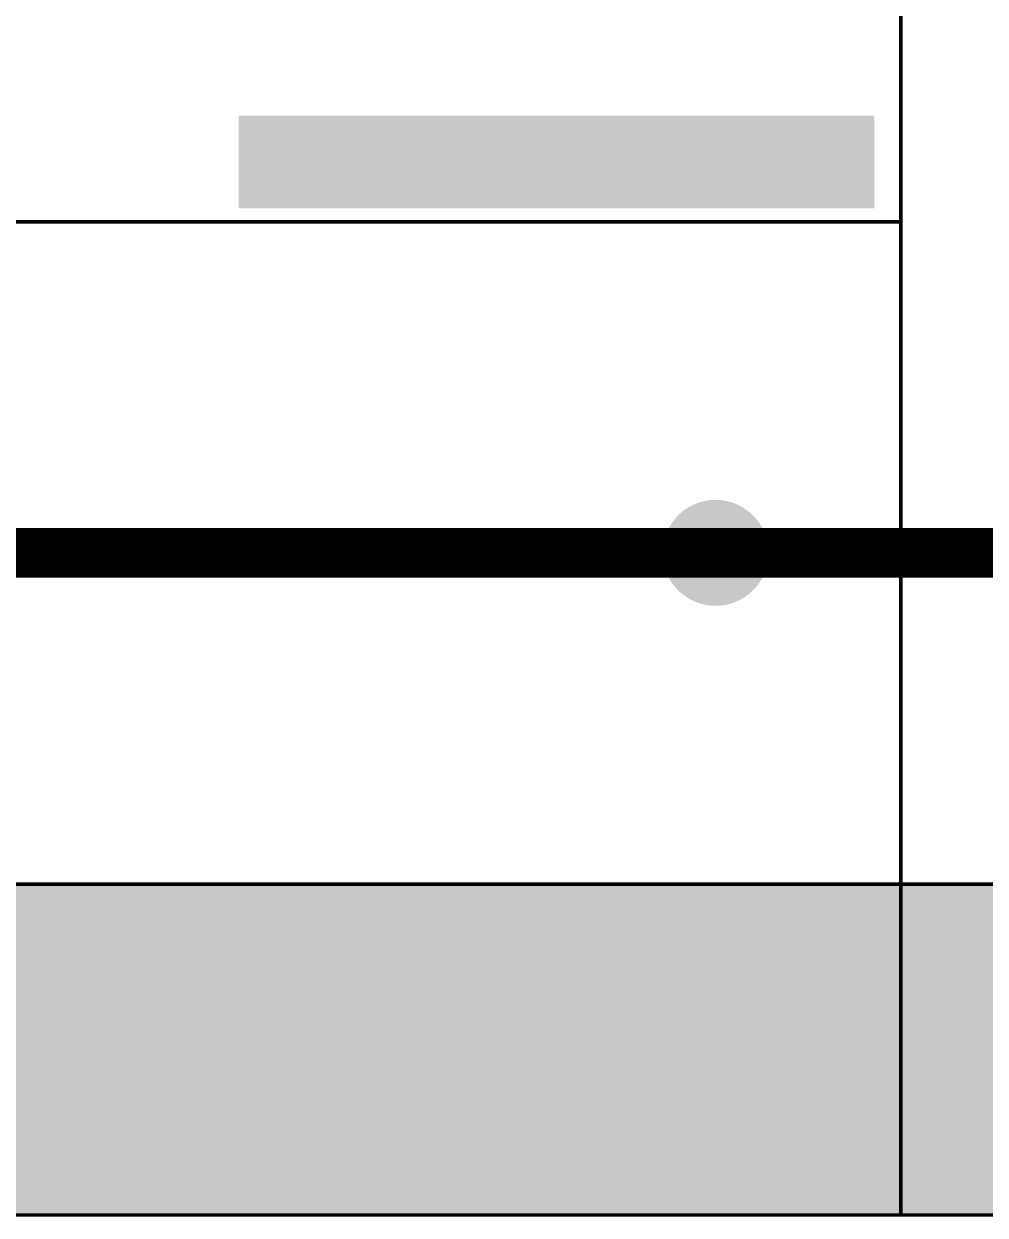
# Model space of a CAD drawing. Header units: millimetres. Extents: x -116965 to 323937, y 291661 to 566926.
# Drawn here: x -47396.9 to -47106.6, y 316538.8 to 316898.5 of the extents above; entities that cross this region are included whole.
import ezdxf

# ---------------------------------------------------------------- set-up
doc = ezdxf.new("R2010")
doc.units = ezdxf.units.MM
doc.layers.get('0').update_dxf_attribs({"lineweight": 18})
doc.layers.add('C00-00-00', color=7, linetype='Continuous')
doc.layers.add('C34-3A-40', color=7, linetype='Continuous', true_color=0x343a40)
doc.layers.add('C62-64-69', color=7, linetype='Continuous', true_color=0x626469)

msp = doc.modelspace()

# ---------------------------------------------------------------- hatches: boundary and pattern name
at = {"layer": 'C00-00-00'}
h = msp.add_hatch(color=256, dxfattribs=at)
h.dxf.hatch_style = 2
h.paths.add_polyline_path([(-47331.995202, 316870.703742), (-47140.022002, 316870.703742), (-47140.022002, 316842.707652), (-47331.995202, 316842.707652)])
h = msp.add_hatch(color=256, dxfattribs=at)
edge = h.paths.add_edge_path()
edge.add_arc((-47188.015302, 316738.722167), 15.997765, 0, 360)
at = {"layer": 'C34-3A-40'}
h = msp.add_hatch(color=256, dxfattribs=at)
h.dxf.hatch_style = 2
h.paths.add_polyline_path([(-47831.925407, 316638.736127), (-47132.023117, 316638.736127), (-47132.023117, 316538.750083), (-47831.925407, 316538.750083)])
h = msp.add_hatch(color=256, dxfattribs=at)
h.dxf.hatch_style = 2
h.paths.add_polyline_path([(-47132.023117, 316638.736127), (-46732.078952, 316638.736127), (-46732.078952, 316538.750083), (-47132.023117, 316538.750083)])
at = {"layer": 'C62-64-69'}
h = msp.add_hatch(color=256, dxfattribs=at)
h.dxf.hatch_style = 2
h.paths.add_polyline_path([(-47415.983477, 316629.737383), (-47383.987942, 316629.737383), (-47383.987942, 316622.738358), (-47415.983477, 316622.738358)])
h = msp.add_hatch(color=256, dxfattribs=at)
h.dxf.hatch_style = 2
h.paths.add_polyline_path([(-47383.987942, 316629.737383), (-47351.992407, 316629.737383), (-47351.992407, 316622.738358), (-47383.987942, 316622.738358)])
h = msp.add_hatch(color=256, dxfattribs=at)
h.dxf.hatch_style = 2
h.paths.add_polyline_path([(-47383.987942, 316629.737383), (-47351.992407, 316629.737383), (-47351.992407, 316622.738358), (-47383.987942, 316622.738358)])
h = msp.add_hatch(color=256, dxfattribs=at)
h.dxf.hatch_style = 2
h.paths.add_polyline_path([(-47351.992407, 316629.737383), (-47319.996877, 316629.737383), (-47319.996877, 316622.738358), (-47351.992407, 316622.738358)])
h = msp.add_hatch(color=256, dxfattribs=at)
h.dxf.hatch_style = 2
h.paths.add_polyline_path([(-47351.992407, 316629.737383), (-47319.996877, 316629.737383), (-47319.996877, 316622.738358), (-47351.992407, 316622.738358)])
h = msp.add_hatch(color=256, dxfattribs=at)
h.dxf.hatch_style = 2
h.paths.add_polyline_path([(-47319.996877, 316629.737383), (-47288.001342, 316629.737383), (-47288.001342, 316622.738358), (-47319.996877, 316622.738358)])
h = msp.add_hatch(color=256, dxfattribs=at)
h.dxf.hatch_style = 2
h.paths.add_polyline_path([(-47319.996877, 316629.737383), (-47288.001342, 316629.737383), (-47288.001342, 316622.738358), (-47319.996877, 316622.738358)])
h = msp.add_hatch(color=256, dxfattribs=at)
h.dxf.hatch_style = 2
h.paths.add_polyline_path([(-47288.001342, 316629.737383), (-47256.005807, 316629.737383), (-47256.005807, 316622.738358), (-47288.001342, 316622.738358)])
h = msp.add_hatch(color=256, dxfattribs=at)
h.dxf.hatch_style = 2
h.paths.add_polyline_path([(-47288.001342, 316629.737383), (-47256.005807, 316629.737383), (-47256.005807, 316622.738358), (-47288.001342, 316622.738358)])
h = msp.add_hatch(color=256, dxfattribs=at)
h.dxf.hatch_style = 2
h.paths.add_polyline_path([(-47256.005807, 316629.737383), (-47224.010277, 316629.737383), (-47224.010277, 316622.738358), (-47256.005807, 316622.738358)])
h = msp.add_hatch(color=256, dxfattribs=at)
h.dxf.hatch_style = 2
h.paths.add_polyline_path([(-47224.010277, 316629.737383), (-47192.014742, 316629.737383), (-47192.014742, 316622.738358), (-47224.010277, 316622.738358)])
h = msp.add_hatch(color=256, dxfattribs=at)
h.dxf.hatch_style = 2
h.paths.add_polyline_path([(-47224.010277, 316629.737383), (-47192.014742, 316629.737383), (-47192.014742, 316622.738358), (-47224.010277, 316622.738358)])
h = msp.add_hatch(color=256, dxfattribs=at)
h.dxf.hatch_style = 2
h.paths.add_polyline_path([(-47192.014742, 316629.737383), (-47160.019207, 316629.737383), (-47160.019207, 316622.738358), (-47192.014742, 316622.738358)])
h = msp.add_hatch(color=256, dxfattribs=at)
h.dxf.hatch_style = 2
h.paths.add_polyline_path([(-47192.014742, 316629.737383), (-47160.019207, 316629.737383), (-47160.019207, 316622.738358), (-47192.014742, 316622.738358)])
h = msp.add_hatch(color=256, dxfattribs=at)
h.dxf.hatch_style = 2
h.paths.add_polyline_path([(-47160.019207, 316629.737383), (-47128.023677, 316629.737383), (-47128.023677, 316622.738358), (-47160.019207, 316622.738358)])
h = msp.add_hatch(color=256, dxfattribs=at)
h.dxf.hatch_style = 2
h.paths.add_polyline_path([(-47132.023117, 316629.737383), (-47100.027582, 316629.737383), (-47100.027582, 316622.738358), (-47132.023117, 316622.738358)])
h = msp.add_hatch(color=256, dxfattribs=at)
h.dxf.hatch_style = 2
h.paths.add_polyline_path([(-47415.983477, 316622.738358), (-47383.987942, 316622.738358), (-47383.987942, 316620.738639), (-47415.983477, 316620.738639)])
h = msp.add_hatch(color=256, dxfattribs=at)
h.dxf.hatch_style = 2
h.paths.add_polyline_path([(-47383.987942, 316622.738358), (-47351.992407, 316622.738358), (-47351.992407, 316620.738639), (-47383.987942, 316620.738639)])
h = msp.add_hatch(color=256, dxfattribs=at)
h.dxf.hatch_style = 2
h.paths.add_polyline_path([(-47383.987942, 316622.738358), (-47351.992407, 316622.738358), (-47351.992407, 316620.738639), (-47383.987942, 316620.738639)])
h = msp.add_hatch(color=256, dxfattribs=at)
h.dxf.hatch_style = 2
h.paths.add_polyline_path([(-47351.992407, 316622.738358), (-47319.996877, 316622.738358), (-47319.996877, 316620.738639), (-47351.992407, 316620.738639)])
h = msp.add_hatch(color=256, dxfattribs=at)
h.dxf.hatch_style = 2
h.paths.add_polyline_path([(-47351.992407, 316622.738358), (-47319.996877, 316622.738358), (-47319.996877, 316620.738639), (-47351.992407, 316620.738639)])
h = msp.add_hatch(color=256, dxfattribs=at)
h.dxf.hatch_style = 2
h.paths.add_polyline_path([(-47319.996877, 316622.738358), (-47288.001342, 316622.738358), (-47288.001342, 316620.738639), (-47319.996877, 316620.738639)])
h = msp.add_hatch(color=256, dxfattribs=at)
h.dxf.hatch_style = 2
h.paths.add_polyline_path([(-47319.996877, 316622.738358), (-47288.001342, 316622.738358), (-47288.001342, 316620.738639), (-47319.996877, 316620.738639)])
h = msp.add_hatch(color=256, dxfattribs=at)
h.dxf.hatch_style = 2
h.paths.add_polyline_path([(-47288.001342, 316622.738358), (-47256.005807, 316622.738358), (-47256.005807, 316620.738639), (-47288.001342, 316620.738639)])
h = msp.add_hatch(color=256, dxfattribs=at)
h.dxf.hatch_style = 2
h.paths.add_polyline_path([(-47288.001342, 316622.738358), (-47256.005807, 316622.738358), (-47256.005807, 316620.738639), (-47288.001342, 316620.738639)])
h = msp.add_hatch(color=256, dxfattribs=at)
h.dxf.hatch_style = 2
h.paths.add_polyline_path([(-47256.005807, 316622.738358), (-47224.010277, 316622.738358), (-47224.010277, 316620.738639), (-47256.005807, 316620.738639)])
h = msp.add_hatch(color=256, dxfattribs=at)
h.dxf.hatch_style = 2
h.paths.add_polyline_path([(-47224.010277, 316622.738358), (-47192.014742, 316622.738358), (-47192.014742, 316620.738639), (-47224.010277, 316620.738639)])
h = msp.add_hatch(color=256, dxfattribs=at)
h.dxf.hatch_style = 2
h.paths.add_polyline_path([(-47224.010277, 316622.738358), (-47192.014742, 316622.738358), (-47192.014742, 316620.738639), (-47224.010277, 316620.738639)])
h = msp.add_hatch(color=256, dxfattribs=at)
h.dxf.hatch_style = 2
h.paths.add_polyline_path([(-47192.014742, 316622.738358), (-47160.019207, 316622.738358), (-47160.019207, 316620.738639), (-47192.014742, 316620.738639)])
h = msp.add_hatch(color=256, dxfattribs=at)
h.dxf.hatch_style = 2
h.paths.add_polyline_path([(-47192.014742, 316622.738358), (-47160.019207, 316622.738358), (-47160.019207, 316620.738639), (-47192.014742, 316620.738639)])
h = msp.add_hatch(color=256, dxfattribs=at)
h.dxf.hatch_style = 2
h.paths.add_polyline_path([(-47160.019207, 316622.738358), (-47128.023677, 316622.738358), (-47128.023677, 316620.738639), (-47160.019207, 316620.738639)])
h = msp.add_hatch(color=256, dxfattribs=at)
h.dxf.hatch_style = 2
h.paths.add_polyline_path([(-47132.023117, 316622.738358), (-47100.027582, 316622.738358), (-47100.027582, 316620.738639), (-47132.023117, 316620.738639)])
h = msp.add_hatch(color=256, dxfattribs=at)
h.dxf.hatch_style = 2
h.paths.add_polyline_path([(-47415.983477, 316620.738639), (-47383.987942, 316620.738639), (-47383.987942, 316613.739614), (-47415.983477, 316613.739614)])
h = msp.add_hatch(color=256, dxfattribs=at)
h.dxf.hatch_style = 2
h.paths.add_polyline_path([(-47383.987942, 316620.738639), (-47351.992407, 316620.738639), (-47351.992407, 316613.739614), (-47383.987942, 316613.739614)])
h = msp.add_hatch(color=256, dxfattribs=at)
h.dxf.hatch_style = 2
h.paths.add_polyline_path([(-47383.987942, 316620.738639), (-47351.992407, 316620.738639), (-47351.992407, 316613.739614), (-47383.987942, 316613.739614)])
h = msp.add_hatch(color=256, dxfattribs=at)
h.dxf.hatch_style = 2
h.paths.add_polyline_path([(-47351.992407, 316620.738639), (-47319.996877, 316620.738639), (-47319.996877, 316613.739614), (-47351.992407, 316613.739614)])
h = msp.add_hatch(color=256, dxfattribs=at)
h.dxf.hatch_style = 2
h.paths.add_polyline_path([(-47351.992407, 316620.738639), (-47319.996877, 316620.738639), (-47319.996877, 316613.739614), (-47351.992407, 316613.739614)])
h = msp.add_hatch(color=256, dxfattribs=at)
h.dxf.hatch_style = 2
h.paths.add_polyline_path([(-47319.996877, 316620.738639), (-47288.001342, 316620.738639), (-47288.001342, 316613.739614), (-47319.996877, 316613.739614)])
h = msp.add_hatch(color=256, dxfattribs=at)
h.dxf.hatch_style = 2
h.paths.add_polyline_path([(-47319.996877, 316620.738639), (-47288.001342, 316620.738639), (-47288.001342, 316613.739614), (-47319.996877, 316613.739614)])
h = msp.add_hatch(color=256, dxfattribs=at)
h.dxf.hatch_style = 2
h.paths.add_polyline_path([(-47288.001342, 316620.738639), (-47256.005807, 316620.738639), (-47256.005807, 316613.739614), (-47288.001342, 316613.739614)])
h = msp.add_hatch(color=256, dxfattribs=at)
h.dxf.hatch_style = 2
h.paths.add_polyline_path([(-47288.001342, 316620.738639), (-47256.005807, 316620.738639), (-47256.005807, 316613.739614), (-47288.001342, 316613.739614)])
h = msp.add_hatch(color=256, dxfattribs=at)
h.dxf.hatch_style = 2
h.paths.add_polyline_path([(-47256.005807, 316620.738639), (-47224.010277, 316620.738639), (-47224.010277, 316613.739614), (-47256.005807, 316613.739614)])
h = msp.add_hatch(color=256, dxfattribs=at)
h.dxf.hatch_style = 2
h.paths.add_polyline_path([(-47224.010277, 316620.738639), (-47192.014742, 316620.738639), (-47192.014742, 316613.739614), (-47224.010277, 316613.739614)])
h = msp.add_hatch(color=256, dxfattribs=at)
h.dxf.hatch_style = 2
h.paths.add_polyline_path([(-47224.010277, 316620.738639), (-47192.014742, 316620.738639), (-47192.014742, 316613.739614), (-47224.010277, 316613.739614)])
h = msp.add_hatch(color=256, dxfattribs=at)
h.dxf.hatch_style = 2
h.paths.add_polyline_path([(-47192.014742, 316620.738639), (-47160.019207, 316620.738639), (-47160.019207, 316613.739614), (-47192.014742, 316613.739614)])
h = msp.add_hatch(color=256, dxfattribs=at)
h.dxf.hatch_style = 2
h.paths.add_polyline_path([(-47192.014742, 316620.738639), (-47160.019207, 316620.738639), (-47160.019207, 316613.739614), (-47192.014742, 316613.739614)])
h = msp.add_hatch(color=256, dxfattribs=at)
h.dxf.hatch_style = 2
h.paths.add_polyline_path([(-47160.019207, 316620.738639), (-47128.023677, 316620.738639), (-47128.023677, 316613.739614), (-47160.019207, 316613.739614)])
h = msp.add_hatch(color=256, dxfattribs=at)
h.dxf.hatch_style = 2
h.paths.add_polyline_path([(-47132.023117, 316620.738639), (-47100.027582, 316620.738639), (-47100.027582, 316613.739614), (-47132.023117, 316613.739614)])
h = msp.add_hatch(color=256, dxfattribs=at)
h.dxf.hatch_style = 2
h.paths.add_polyline_path([(-47415.983477, 316613.739614), (-47383.987942, 316613.739614), (-47383.987942, 316611.739896), (-47415.983477, 316611.739896)])
h = msp.add_hatch(color=256, dxfattribs=at)
h.dxf.hatch_style = 2
h.paths.add_polyline_path([(-47383.987942, 316613.739614), (-47351.992407, 316613.739614), (-47351.992407, 316611.739896), (-47383.987942, 316611.739896)])
h = msp.add_hatch(color=256, dxfattribs=at)
h.dxf.hatch_style = 2
h.paths.add_polyline_path([(-47383.987942, 316613.739614), (-47351.992407, 316613.739614), (-47351.992407, 316611.739896), (-47383.987942, 316611.739896)])
h = msp.add_hatch(color=256, dxfattribs=at)
h.dxf.hatch_style = 2
h.paths.add_polyline_path([(-47351.992407, 316613.739614), (-47319.996877, 316613.739614), (-47319.996877, 316611.739896), (-47351.992407, 316611.739896)])
h = msp.add_hatch(color=256, dxfattribs=at)
h.dxf.hatch_style = 2
h.paths.add_polyline_path([(-47351.992407, 316613.739614), (-47319.996877, 316613.739614), (-47319.996877, 316611.739896), (-47351.992407, 316611.739896)])
h = msp.add_hatch(color=256, dxfattribs=at)
h.dxf.hatch_style = 2
h.paths.add_polyline_path([(-47319.996877, 316613.739614), (-47288.001342, 316613.739614), (-47288.001342, 316611.739896), (-47319.996877, 316611.739896)])
h = msp.add_hatch(color=256, dxfattribs=at)
h.dxf.hatch_style = 2
h.paths.add_polyline_path([(-47319.996877, 316613.739614), (-47288.001342, 316613.739614), (-47288.001342, 316611.739896), (-47319.996877, 316611.739896)])
h = msp.add_hatch(color=256, dxfattribs=at)
h.dxf.hatch_style = 2
h.paths.add_polyline_path([(-47288.001342, 316613.739614), (-47256.005807, 316613.739614), (-47256.005807, 316611.739896), (-47288.001342, 316611.739896)])
h = msp.add_hatch(color=256, dxfattribs=at)
h.dxf.hatch_style = 2
h.paths.add_polyline_path([(-47288.001342, 316613.739614), (-47256.005807, 316613.739614), (-47256.005807, 316611.739896), (-47288.001342, 316611.739896)])
h = msp.add_hatch(color=256, dxfattribs=at)
h.dxf.hatch_style = 2
h.paths.add_polyline_path([(-47256.005807, 316613.739614), (-47224.010277, 316613.739614), (-47224.010277, 316611.739896), (-47256.005807, 316611.739896)])
h = msp.add_hatch(color=256, dxfattribs=at)
h.dxf.hatch_style = 2
h.paths.add_polyline_path([(-47224.010277, 316613.739614), (-47192.014742, 316613.739614), (-47192.014742, 316611.739896), (-47224.010277, 316611.739896)])
h = msp.add_hatch(color=256, dxfattribs=at)
h.dxf.hatch_style = 2
h.paths.add_polyline_path([(-47224.010277, 316613.739614), (-47192.014742, 316613.739614), (-47192.014742, 316611.739896), (-47224.010277, 316611.739896)])
h = msp.add_hatch(color=256, dxfattribs=at)
h.dxf.hatch_style = 2
h.paths.add_polyline_path([(-47192.014742, 316613.739614), (-47160.019207, 316613.739614), (-47160.019207, 316611.739896), (-47192.014742, 316611.739896)])
h = msp.add_hatch(color=256, dxfattribs=at)
h.dxf.hatch_style = 2
h.paths.add_polyline_path([(-47192.014742, 316613.739614), (-47160.019207, 316613.739614), (-47160.019207, 316611.739896), (-47192.014742, 316611.739896)])
h = msp.add_hatch(color=256, dxfattribs=at)
h.dxf.hatch_style = 2
h.paths.add_polyline_path([(-47160.019207, 316613.739614), (-47128.023677, 316613.739614), (-47128.023677, 316611.739896), (-47160.019207, 316611.739896)])
h = msp.add_hatch(color=256, dxfattribs=at)
h.dxf.hatch_style = 2
h.paths.add_polyline_path([(-47132.023117, 316613.739614), (-47100.027582, 316613.739614), (-47100.027582, 316611.739896), (-47132.023117, 316611.739896)])
h = msp.add_hatch(color=256, dxfattribs=at)
h.dxf.hatch_style = 2
h.paths.add_polyline_path([(-47415.983477, 316611.739896), (-47383.987942, 316611.739896), (-47383.987942, 316604.74087), (-47415.983477, 316604.74087)])
h = msp.add_hatch(color=256, dxfattribs=at)
h.dxf.hatch_style = 2
h.paths.add_polyline_path([(-47383.987942, 316611.739896), (-47351.992407, 316611.739896), (-47351.992407, 316604.74087), (-47383.987942, 316604.74087)])
h = msp.add_hatch(color=256, dxfattribs=at)
h.dxf.hatch_style = 2
h.paths.add_polyline_path([(-47383.987942, 316611.739896), (-47351.992407, 316611.739896), (-47351.992407, 316604.74087), (-47383.987942, 316604.74087)])
h = msp.add_hatch(color=256, dxfattribs=at)
h.dxf.hatch_style = 2
h.paths.add_polyline_path([(-47351.992407, 316611.739896), (-47319.996877, 316611.739896), (-47319.996877, 316604.74087), (-47351.992407, 316604.74087)])
h = msp.add_hatch(color=256, dxfattribs=at)
h.dxf.hatch_style = 2
h.paths.add_polyline_path([(-47351.992407, 316611.739896), (-47319.996877, 316611.739896), (-47319.996877, 316604.74087), (-47351.992407, 316604.74087)])
h = msp.add_hatch(color=256, dxfattribs=at)
h.dxf.hatch_style = 2
h.paths.add_polyline_path([(-47319.996877, 316611.739896), (-47288.001342, 316611.739896), (-47288.001342, 316604.74087), (-47319.996877, 316604.74087)])
h = msp.add_hatch(color=256, dxfattribs=at)
h.dxf.hatch_style = 2
h.paths.add_polyline_path([(-47319.996877, 316611.739896), (-47288.001342, 316611.739896), (-47288.001342, 316604.74087), (-47319.996877, 316604.74087)])
h = msp.add_hatch(color=256, dxfattribs=at)
h.dxf.hatch_style = 2
h.paths.add_polyline_path([(-47288.001342, 316611.739896), (-47256.005807, 316611.739896), (-47256.005807, 316604.74087), (-47288.001342, 316604.74087)])
h = msp.add_hatch(color=256, dxfattribs=at)
h.dxf.hatch_style = 2
h.paths.add_polyline_path([(-47288.001342, 316611.739896), (-47256.005807, 316611.739896), (-47256.005807, 316604.74087), (-47288.001342, 316604.74087)])
h = msp.add_hatch(color=256, dxfattribs=at)
h.dxf.hatch_style = 2
h.paths.add_polyline_path([(-47256.005807, 316611.739896), (-47224.010277, 316611.739896), (-47224.010277, 316604.74087), (-47256.005807, 316604.74087)])
h = msp.add_hatch(color=256, dxfattribs=at)
h.dxf.hatch_style = 2
h.paths.add_polyline_path([(-47224.010277, 316611.739896), (-47192.014742, 316611.739896), (-47192.014742, 316604.74087), (-47224.010277, 316604.74087)])
h = msp.add_hatch(color=256, dxfattribs=at)
h.dxf.hatch_style = 2
h.paths.add_polyline_path([(-47224.010277, 316611.739896), (-47192.014742, 316611.739896), (-47192.014742, 316604.74087), (-47224.010277, 316604.74087)])
h = msp.add_hatch(color=256, dxfattribs=at)
h.dxf.hatch_style = 2
h.paths.add_polyline_path([(-47192.014742, 316611.739896), (-47160.019207, 316611.739896), (-47160.019207, 316604.74087), (-47192.014742, 316604.74087)])
h = msp.add_hatch(color=256, dxfattribs=at)
h.dxf.hatch_style = 2
h.paths.add_polyline_path([(-47192.014742, 316611.739896), (-47160.019207, 316611.739896), (-47160.019207, 316604.74087), (-47192.014742, 316604.74087)])
h = msp.add_hatch(color=256, dxfattribs=at)
h.dxf.hatch_style = 2
h.paths.add_polyline_path([(-47160.019207, 316611.739896), (-47128.023677, 316611.739896), (-47128.023677, 316604.74087), (-47160.019207, 316604.74087)])
h = msp.add_hatch(color=256, dxfattribs=at)
h.dxf.hatch_style = 2
h.paths.add_polyline_path([(-47132.023117, 316611.739896), (-47100.027582, 316611.739896), (-47100.027582, 316604.74087), (-47132.023117, 316604.74087)])
h = msp.add_hatch(color=256, dxfattribs=at)
h.dxf.hatch_style = 2
h.paths.add_polyline_path([(-47415.983477, 316604.74087), (-47383.987942, 316604.74087), (-47383.987942, 316602.741152), (-47415.983477, 316602.741152)])
h = msp.add_hatch(color=256, dxfattribs=at)
h.dxf.hatch_style = 2
h.paths.add_polyline_path([(-47383.987942, 316604.74087), (-47351.992407, 316604.74087), (-47351.992407, 316602.741152), (-47383.987942, 316602.741152)])
h = msp.add_hatch(color=256, dxfattribs=at)
h.dxf.hatch_style = 2
h.paths.add_polyline_path([(-47383.987942, 316604.74087), (-47351.992407, 316604.74087), (-47351.992407, 316602.741152), (-47383.987942, 316602.741152)])
h = msp.add_hatch(color=256, dxfattribs=at)
h.dxf.hatch_style = 2
h.paths.add_polyline_path([(-47351.992407, 316604.74087), (-47319.996877, 316604.74087), (-47319.996877, 316602.741152), (-47351.992407, 316602.741152)])
h = msp.add_hatch(color=256, dxfattribs=at)
h.dxf.hatch_style = 2
h.paths.add_polyline_path([(-47351.992407, 316604.74087), (-47319.996877, 316604.74087), (-47319.996877, 316602.741152), (-47351.992407, 316602.741152)])
h = msp.add_hatch(color=256, dxfattribs=at)
h.dxf.hatch_style = 2
h.paths.add_polyline_path([(-47319.996877, 316604.74087), (-47288.001342, 316604.74087), (-47288.001342, 316602.741152), (-47319.996877, 316602.741152)])
h = msp.add_hatch(color=256, dxfattribs=at)
h.dxf.hatch_style = 2
h.paths.add_polyline_path([(-47319.996877, 316604.74087), (-47288.001342, 316604.74087), (-47288.001342, 316602.741152), (-47319.996877, 316602.741152)])
h = msp.add_hatch(color=256, dxfattribs=at)
h.dxf.hatch_style = 2
h.paths.add_polyline_path([(-47288.001342, 316604.74087), (-47256.005807, 316604.74087), (-47256.005807, 316602.741152), (-47288.001342, 316602.741152)])
h = msp.add_hatch(color=256, dxfattribs=at)
h.dxf.hatch_style = 2
h.paths.add_polyline_path([(-47288.001342, 316604.74087), (-47256.005807, 316604.74087), (-47256.005807, 316602.741152), (-47288.001342, 316602.741152)])
h = msp.add_hatch(color=256, dxfattribs=at)
h.dxf.hatch_style = 2
h.paths.add_polyline_path([(-47256.005807, 316604.74087), (-47224.010277, 316604.74087), (-47224.010277, 316602.741152), (-47256.005807, 316602.741152)])
h = msp.add_hatch(color=256, dxfattribs=at)
h.dxf.hatch_style = 2
h.paths.add_polyline_path([(-47224.010277, 316604.74087), (-47192.014742, 316604.74087), (-47192.014742, 316602.741152), (-47224.010277, 316602.741152)])
h = msp.add_hatch(color=256, dxfattribs=at)
h.dxf.hatch_style = 2
h.paths.add_polyline_path([(-47224.010277, 316604.74087), (-47192.014742, 316604.74087), (-47192.014742, 316602.741152), (-47224.010277, 316602.741152)])
h = msp.add_hatch(color=256, dxfattribs=at)
h.dxf.hatch_style = 2
h.paths.add_polyline_path([(-47192.014742, 316604.74087), (-47160.019207, 316604.74087), (-47160.019207, 316602.741152), (-47192.014742, 316602.741152)])
h = msp.add_hatch(color=256, dxfattribs=at)
h.dxf.hatch_style = 2
h.paths.add_polyline_path([(-47192.014742, 316604.74087), (-47160.019207, 316604.74087), (-47160.019207, 316602.741152), (-47192.014742, 316602.741152)])
h = msp.add_hatch(color=256, dxfattribs=at)
h.dxf.hatch_style = 2
h.paths.add_polyline_path([(-47160.019207, 316604.74087), (-47128.023677, 316604.74087), (-47128.023677, 316602.741152), (-47160.019207, 316602.741152)])
h = msp.add_hatch(color=256, dxfattribs=at)
h.dxf.hatch_style = 2
h.paths.add_polyline_path([(-47132.023117, 316604.74087), (-47100.027582, 316604.74087), (-47100.027582, 316602.741152), (-47132.023117, 316602.741152)])
h = msp.add_hatch(color=256, dxfattribs=at)
h.dxf.hatch_style = 2
h.paths.add_polyline_path([(-47415.983477, 316602.741152), (-47383.987942, 316602.741152), (-47383.987942, 316595.742126), (-47415.983477, 316595.742126)])
h = msp.add_hatch(color=256, dxfattribs=at)
h.dxf.hatch_style = 2
h.paths.add_polyline_path([(-47383.987942, 316602.741152), (-47351.992407, 316602.741152), (-47351.992407, 316595.742126), (-47383.987942, 316595.742126)])
h = msp.add_hatch(color=256, dxfattribs=at)
h.dxf.hatch_style = 2
h.paths.add_polyline_path([(-47383.987942, 316602.741152), (-47351.992407, 316602.741152), (-47351.992407, 316595.742126), (-47383.987942, 316595.742126)])
h = msp.add_hatch(color=256, dxfattribs=at)
h.dxf.hatch_style = 2
h.paths.add_polyline_path([(-47351.992407, 316602.741152), (-47319.996877, 316602.741152), (-47319.996877, 316595.742126), (-47351.992407, 316595.742126)])
h = msp.add_hatch(color=256, dxfattribs=at)
h.dxf.hatch_style = 2
h.paths.add_polyline_path([(-47351.992407, 316602.741152), (-47319.996877, 316602.741152), (-47319.996877, 316595.742126), (-47351.992407, 316595.742126)])
h = msp.add_hatch(color=256, dxfattribs=at)
h.dxf.hatch_style = 2
h.paths.add_polyline_path([(-47319.996877, 316602.741152), (-47288.001342, 316602.741152), (-47288.001342, 316595.742126), (-47319.996877, 316595.742126)])
h = msp.add_hatch(color=256, dxfattribs=at)
h.dxf.hatch_style = 2
h.paths.add_polyline_path([(-47319.996877, 316602.741152), (-47288.001342, 316602.741152), (-47288.001342, 316595.742126), (-47319.996877, 316595.742126)])
h = msp.add_hatch(color=256, dxfattribs=at)
h.dxf.hatch_style = 2
h.paths.add_polyline_path([(-47288.001342, 316602.741152), (-47256.005807, 316602.741152), (-47256.005807, 316595.742126), (-47288.001342, 316595.742126)])
h = msp.add_hatch(color=256, dxfattribs=at)
h.dxf.hatch_style = 2
h.paths.add_polyline_path([(-47288.001342, 316602.741152), (-47256.005807, 316602.741152), (-47256.005807, 316595.742126), (-47288.001342, 316595.742126)])
h = msp.add_hatch(color=256, dxfattribs=at)
h.dxf.hatch_style = 2
h.paths.add_polyline_path([(-47256.005807, 316602.741152), (-47224.010277, 316602.741152), (-47224.010277, 316595.742126), (-47256.005807, 316595.742126)])
h = msp.add_hatch(color=256, dxfattribs=at)
h.dxf.hatch_style = 2
h.paths.add_polyline_path([(-47224.010277, 316602.741152), (-47192.014742, 316602.741152), (-47192.014742, 316595.742126), (-47224.010277, 316595.742126)])
h = msp.add_hatch(color=256, dxfattribs=at)
h.dxf.hatch_style = 2
h.paths.add_polyline_path([(-47224.010277, 316602.741152), (-47192.014742, 316602.741152), (-47192.014742, 316595.742126), (-47224.010277, 316595.742126)])
h = msp.add_hatch(color=256, dxfattribs=at)
h.dxf.hatch_style = 2
h.paths.add_polyline_path([(-47192.014742, 316602.741152), (-47160.019207, 316602.741152), (-47160.019207, 316595.742126), (-47192.014742, 316595.742126)])
h = msp.add_hatch(color=256, dxfattribs=at)
h.dxf.hatch_style = 2
h.paths.add_polyline_path([(-47192.014742, 316602.741152), (-47160.019207, 316602.741152), (-47160.019207, 316595.742126), (-47192.014742, 316595.742126)])
h = msp.add_hatch(color=256, dxfattribs=at)
h.dxf.hatch_style = 2
h.paths.add_polyline_path([(-47160.019207, 316602.741152), (-47128.023677, 316602.741152), (-47128.023677, 316595.742126), (-47160.019207, 316595.742126)])
h = msp.add_hatch(color=256, dxfattribs=at)
h.dxf.hatch_style = 2
h.paths.add_polyline_path([(-47132.023117, 316602.741152), (-47100.027582, 316602.741152), (-47100.027582, 316595.742126), (-47132.023117, 316595.742126)])
h = msp.add_hatch(color=256, dxfattribs=at)
h.dxf.hatch_style = 2
h.paths.add_polyline_path([(-47415.983477, 316595.742126), (-47383.987942, 316595.742126), (-47383.987942, 316593.742408), (-47415.983477, 316593.742408)])
h = msp.add_hatch(color=256, dxfattribs=at)
h.dxf.hatch_style = 2
h.paths.add_polyline_path([(-47383.987942, 316595.742126), (-47351.992407, 316595.742126), (-47351.992407, 316593.742408), (-47383.987942, 316593.742408)])
h = msp.add_hatch(color=256, dxfattribs=at)
h.dxf.hatch_style = 2
h.paths.add_polyline_path([(-47383.987942, 316595.742126), (-47351.992407, 316595.742126), (-47351.992407, 316593.742408), (-47383.987942, 316593.742408)])
h = msp.add_hatch(color=256, dxfattribs=at)
h.dxf.hatch_style = 2
h.paths.add_polyline_path([(-47351.992407, 316595.742126), (-47319.996877, 316595.742126), (-47319.996877, 316593.742408), (-47351.992407, 316593.742408)])
h = msp.add_hatch(color=256, dxfattribs=at)
h.dxf.hatch_style = 2
h.paths.add_polyline_path([(-47351.992407, 316595.742126), (-47319.996877, 316595.742126), (-47319.996877, 316593.742408), (-47351.992407, 316593.742408)])
h = msp.add_hatch(color=256, dxfattribs=at)
h.dxf.hatch_style = 2
h.paths.add_polyline_path([(-47319.996877, 316595.742126), (-47288.001342, 316595.742126), (-47288.001342, 316593.742408), (-47319.996877, 316593.742408)])
h = msp.add_hatch(color=256, dxfattribs=at)
h.dxf.hatch_style = 2
h.paths.add_polyline_path([(-47319.996877, 316595.742126), (-47288.001342, 316595.742126), (-47288.001342, 316593.742408), (-47319.996877, 316593.742408)])
h = msp.add_hatch(color=256, dxfattribs=at)
h.dxf.hatch_style = 2
h.paths.add_polyline_path([(-47288.001342, 316595.742126), (-47256.005807, 316595.742126), (-47256.005807, 316593.742408), (-47288.001342, 316593.742408)])
h = msp.add_hatch(color=256, dxfattribs=at)
h.dxf.hatch_style = 2
h.paths.add_polyline_path([(-47288.001342, 316595.742126), (-47256.005807, 316595.742126), (-47256.005807, 316593.742408), (-47288.001342, 316593.742408)])
h = msp.add_hatch(color=256, dxfattribs=at)
h.dxf.hatch_style = 2
h.paths.add_polyline_path([(-47256.005807, 316595.742126), (-47224.010277, 316595.742126), (-47224.010277, 316593.742408), (-47256.005807, 316593.742408)])
h = msp.add_hatch(color=256, dxfattribs=at)
h.dxf.hatch_style = 2
h.paths.add_polyline_path([(-47224.010277, 316595.742126), (-47192.014742, 316595.742126), (-47192.014742, 316593.742408), (-47224.010277, 316593.742408)])
h = msp.add_hatch(color=256, dxfattribs=at)
h.dxf.hatch_style = 2
h.paths.add_polyline_path([(-47224.010277, 316595.742126), (-47192.014742, 316595.742126), (-47192.014742, 316593.742408), (-47224.010277, 316593.742408)])
h = msp.add_hatch(color=256, dxfattribs=at)
h.dxf.hatch_style = 2
h.paths.add_polyline_path([(-47192.014742, 316595.742126), (-47160.019207, 316595.742126), (-47160.019207, 316593.742408), (-47192.014742, 316593.742408)])
h = msp.add_hatch(color=256, dxfattribs=at)
h.dxf.hatch_style = 2
h.paths.add_polyline_path([(-47192.014742, 316595.742126), (-47160.019207, 316595.742126), (-47160.019207, 316593.742408), (-47192.014742, 316593.742408)])
h = msp.add_hatch(color=256, dxfattribs=at)
h.dxf.hatch_style = 2
h.paths.add_polyline_path([(-47160.019207, 316595.742126), (-47128.023677, 316595.742126), (-47128.023677, 316593.742408), (-47160.019207, 316593.742408)])
h = msp.add_hatch(color=256, dxfattribs=at)
h.dxf.hatch_style = 2
h.paths.add_polyline_path([(-47132.023117, 316595.742126), (-47100.027582, 316595.742126), (-47100.027582, 316593.742408), (-47132.023117, 316593.742408)])
h = msp.add_hatch(color=256, dxfattribs=at)
h.dxf.hatch_style = 2
h.paths.add_polyline_path([(-47415.983477, 316593.742408), (-47383.987942, 316593.742408), (-47383.987942, 316586.743383), (-47415.983477, 316586.743383)])
h = msp.add_hatch(color=256, dxfattribs=at)
h.dxf.hatch_style = 2
h.paths.add_polyline_path([(-47383.987942, 316593.742408), (-47351.992407, 316593.742408), (-47351.992407, 316586.743383), (-47383.987942, 316586.743383)])
h = msp.add_hatch(color=256, dxfattribs=at)
h.dxf.hatch_style = 2
h.paths.add_polyline_path([(-47383.987942, 316593.742408), (-47351.992407, 316593.742408), (-47351.992407, 316586.743383), (-47383.987942, 316586.743383)])
h = msp.add_hatch(color=256, dxfattribs=at)
h.dxf.hatch_style = 2
h.paths.add_polyline_path([(-47351.992407, 316593.742408), (-47319.996877, 316593.742408), (-47319.996877, 316586.743383), (-47351.992407, 316586.743383)])
h = msp.add_hatch(color=256, dxfattribs=at)
h.dxf.hatch_style = 2
h.paths.add_polyline_path([(-47351.992407, 316593.742408), (-47319.996877, 316593.742408), (-47319.996877, 316586.743383), (-47351.992407, 316586.743383)])
h = msp.add_hatch(color=256, dxfattribs=at)
h.dxf.hatch_style = 2
h.paths.add_polyline_path([(-47319.996877, 316593.742408), (-47288.001342, 316593.742408), (-47288.001342, 316586.743383), (-47319.996877, 316586.743383)])
h = msp.add_hatch(color=256, dxfattribs=at)
h.dxf.hatch_style = 2
h.paths.add_polyline_path([(-47319.996877, 316593.742408), (-47288.001342, 316593.742408), (-47288.001342, 316586.743383), (-47319.996877, 316586.743383)])
h = msp.add_hatch(color=256, dxfattribs=at)
h.dxf.hatch_style = 2
h.paths.add_polyline_path([(-47288.001342, 316593.742408), (-47256.005807, 316593.742408), (-47256.005807, 316586.743383), (-47288.001342, 316586.743383)])
h = msp.add_hatch(color=256, dxfattribs=at)
h.dxf.hatch_style = 2
h.paths.add_polyline_path([(-47288.001342, 316593.742408), (-47256.005807, 316593.742408), (-47256.005807, 316586.743383), (-47288.001342, 316586.743383)])
h = msp.add_hatch(color=256, dxfattribs=at)
h.dxf.hatch_style = 2
h.paths.add_polyline_path([(-47256.005807, 316593.742408), (-47224.010277, 316593.742408), (-47224.010277, 316586.743383), (-47256.005807, 316586.743383)])
h = msp.add_hatch(color=256, dxfattribs=at)
h.dxf.hatch_style = 2
h.paths.add_polyline_path([(-47224.010277, 316593.742408), (-47192.014742, 316593.742408), (-47192.014742, 316586.743383), (-47224.010277, 316586.743383)])
h = msp.add_hatch(color=256, dxfattribs=at)
h.dxf.hatch_style = 2
h.paths.add_polyline_path([(-47224.010277, 316593.742408), (-47192.014742, 316593.742408), (-47192.014742, 316586.743383), (-47224.010277, 316586.743383)])
h = msp.add_hatch(color=256, dxfattribs=at)
h.dxf.hatch_style = 2
h.paths.add_polyline_path([(-47192.014742, 316593.742408), (-47160.019207, 316593.742408), (-47160.019207, 316586.743383), (-47192.014742, 316586.743383)])
h = msp.add_hatch(color=256, dxfattribs=at)
h.dxf.hatch_style = 2
h.paths.add_polyline_path([(-47192.014742, 316593.742408), (-47160.019207, 316593.742408), (-47160.019207, 316586.743383), (-47192.014742, 316586.743383)])
h = msp.add_hatch(color=256, dxfattribs=at)
h.dxf.hatch_style = 2
h.paths.add_polyline_path([(-47160.019207, 316593.742408), (-47128.023677, 316593.742408), (-47128.023677, 316586.743383), (-47160.019207, 316586.743383)])
h = msp.add_hatch(color=256, dxfattribs=at)
h.dxf.hatch_style = 2
h.paths.add_polyline_path([(-47132.023117, 316593.742408), (-47100.027582, 316593.742408), (-47100.027582, 316586.743383), (-47132.023117, 316586.743383)])
h = msp.add_hatch(color=256, dxfattribs=at)
h.dxf.hatch_style = 2
h.paths.add_polyline_path([(-47415.983477, 316586.743383), (-47383.987942, 316586.743383), (-47383.987942, 316584.743664), (-47415.983477, 316584.743664)])
h = msp.add_hatch(color=256, dxfattribs=at)
h.dxf.hatch_style = 2
h.paths.add_polyline_path([(-47383.987942, 316586.743383), (-47351.992407, 316586.743383), (-47351.992407, 316584.743664), (-47383.987942, 316584.743664)])
h = msp.add_hatch(color=256, dxfattribs=at)
h.dxf.hatch_style = 2
h.paths.add_polyline_path([(-47383.987942, 316586.743383), (-47351.992407, 316586.743383), (-47351.992407, 316584.743664), (-47383.987942, 316584.743664)])
h = msp.add_hatch(color=256, dxfattribs=at)
h.dxf.hatch_style = 2
h.paths.add_polyline_path([(-47351.992407, 316586.743383), (-47319.996877, 316586.743383), (-47319.996877, 316584.743664), (-47351.992407, 316584.743664)])
h = msp.add_hatch(color=256, dxfattribs=at)
h.dxf.hatch_style = 2
h.paths.add_polyline_path([(-47351.992407, 316586.743383), (-47319.996877, 316586.743383), (-47319.996877, 316584.743664), (-47351.992407, 316584.743664)])
h = msp.add_hatch(color=256, dxfattribs=at)
h.dxf.hatch_style = 2
h.paths.add_polyline_path([(-47319.996877, 316586.743383), (-47288.001342, 316586.743383), (-47288.001342, 316584.743664), (-47319.996877, 316584.743664)])
h = msp.add_hatch(color=256, dxfattribs=at)
h.dxf.hatch_style = 2
h.paths.add_polyline_path([(-47319.996877, 316586.743383), (-47288.001342, 316586.743383), (-47288.001342, 316584.743664), (-47319.996877, 316584.743664)])
h = msp.add_hatch(color=256, dxfattribs=at)
h.dxf.hatch_style = 2
h.paths.add_polyline_path([(-47288.001342, 316586.743383), (-47256.005807, 316586.743383), (-47256.005807, 316584.743664), (-47288.001342, 316584.743664)])
h = msp.add_hatch(color=256, dxfattribs=at)
h.dxf.hatch_style = 2
h.paths.add_polyline_path([(-47288.001342, 316586.743383), (-47256.005807, 316586.743383), (-47256.005807, 316584.743664), (-47288.001342, 316584.743664)])
h = msp.add_hatch(color=256, dxfattribs=at)
h.dxf.hatch_style = 2
h.paths.add_polyline_path([(-47256.005807, 316586.743383), (-47224.010277, 316586.743383), (-47224.010277, 316584.743664), (-47256.005807, 316584.743664)])
h = msp.add_hatch(color=256, dxfattribs=at)
h.dxf.hatch_style = 2
h.paths.add_polyline_path([(-47224.010277, 316586.743383), (-47192.014742, 316586.743383), (-47192.014742, 316584.743664), (-47224.010277, 316584.743664)])
h = msp.add_hatch(color=256, dxfattribs=at)
h.dxf.hatch_style = 2
h.paths.add_polyline_path([(-47224.010277, 316586.743383), (-47192.014742, 316586.743383), (-47192.014742, 316584.743664), (-47224.010277, 316584.743664)])
h = msp.add_hatch(color=256, dxfattribs=at)
h.dxf.hatch_style = 2
h.paths.add_polyline_path([(-47192.014742, 316586.743383), (-47160.019207, 316586.743383), (-47160.019207, 316584.743664), (-47192.014742, 316584.743664)])
h = msp.add_hatch(color=256, dxfattribs=at)
h.dxf.hatch_style = 2
h.paths.add_polyline_path([(-47192.014742, 316586.743383), (-47160.019207, 316586.743383), (-47160.019207, 316584.743664), (-47192.014742, 316584.743664)])
h = msp.add_hatch(color=256, dxfattribs=at)
h.dxf.hatch_style = 2
h.paths.add_polyline_path([(-47160.019207, 316586.743383), (-47128.023677, 316586.743383), (-47128.023677, 316584.743664), (-47160.019207, 316584.743664)])
h = msp.add_hatch(color=256, dxfattribs=at)
h.dxf.hatch_style = 2
h.paths.add_polyline_path([(-47132.023117, 316586.743383), (-47100.027582, 316586.743383), (-47100.027582, 316584.743664), (-47132.023117, 316584.743664)])

# ---------------------------------------------------------------- linework, layer by layer
at = {"color": 1, "lineweight": -3, "ltscale": 5, "const_width": 15}
msp.add_lwpolyline([(-48731.897576, 316738.722167), (-41932.748952, 316738.722167)], dxfattribs=at)
at = {"layer": 'C00-00-00', "lineweight": 211}
for points in [[(-47831.925407, 318738.443002), (-47132.023117, 318738.443002), (-47132.023117, 316538.750083), (-47831.925407, 316538.750083)], [(-47831.925407, 316638.736127), (-47132.023117, 316638.736127), (-47132.023117, 316538.750083), (-47831.925407, 316538.750083)], [(-47132.023117, 316638.736127), (-46732.078952, 316638.736127), (-46732.078952, 316538.750083), (-47132.023117, 316538.750083)]]:
    msp.add_lwpolyline(points, close=True, dxfattribs=at)
at = {"layer": 'C00-00-00', "lineweight": 100}
for points in [[(-47132.023117, 318638.456958), (-46732.078952, 318638.456958), (-46732.078952, 316638.736127), (-47132.023117, 316638.736127)], [(-47831.925407, 317138.666333), (-47132.023117, 317138.666333), (-47132.023117, 316838.708208), (-47831.925407, 316838.708208)], [(-47831.925407, 316838.708208), (-47132.023117, 316838.708208), (-47132.023117, 316638.736127), (-47831.925407, 316638.736127)]]:
    msp.add_lwpolyline(points, close=True, dxfattribs=at)

doc.saveas('drawing.dxf')
